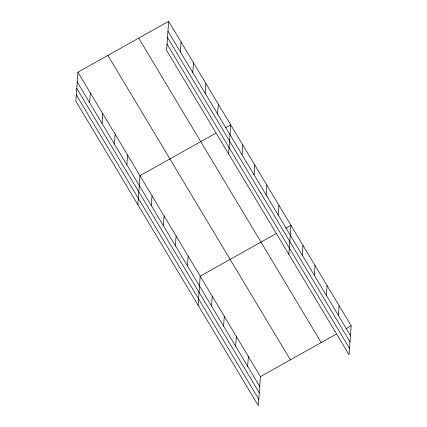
<?xml version="1.0" encoding="UTF-8"?>
<svg xmlns="http://www.w3.org/2000/svg" width="427" height="427" viewBox="0 0 427 427"><rect width="100%" height="100%" fill="white"/><g stroke="black" fill="none" stroke-linecap="round" stroke-linejoin="round"><path stroke-width="0.64" d="M77.922 72.2L75.841 101.231L258.34 405.65L260.422 376.619L77.922 72.2L168.66 21.35L351.159 325.769L349.078 354.8L166.578 50.381L168.66 21.35M89.627 102.71L90.332 92.899M102.037 123.408L102.742 113.603M114.447 144.112L115.151 134.302M126.856 164.811L127.561 155.001M137.889 204.73L139.971 175.705L215.736 133.245M151.313 205.606L152.017 195.796M163.36 225.696L164.064 215.886M180.365 51.859L181.069 42.049M175.406 245.787L176.105 235.976M192.774 72.563L193.479 62.753M187.448 265.882L188.152 256.072M205.184 93.262L205.889 83.452M198.117 305.193L200.199 276.162L275.965 233.702M217.594 113.961L218.298 104.151M211.541 306.063L212.24 296.253M228.626 153.88L230.708 124.855L225.525 127.758M223.583 326.153L224.287 316.348M242.05 154.755L242.755 144.945M235.629 346.249L236.334 336.439M254.097 174.846L254.802 165.035M247.676 366.339L248.381 356.529M266.138 194.936L266.843 185.131M278.185 215.032L278.89 205.222M288.855 254.343L290.936 225.312L285.754 228.215M302.279 255.213L302.978 245.402M314.32 275.308L315.025 265.498M326.367 295.399L327.071 285.588M338.414 315.489L339.118 305.679M260.422 376.619L336.188 334.16M345.977 328.678L351.159 325.769M167.955 31.16L350.46 335.579M167.501 37.501L350.001 341.926M167.032 44.034L349.537 348.459M138.716 38.131L321.216 342.55M107.866 55.419L290.365 359.838M77.218 82.011L259.723 386.43M76.764 88.352L259.264 392.776M76.294 94.885L258.799 399.309"/></g></svg>
